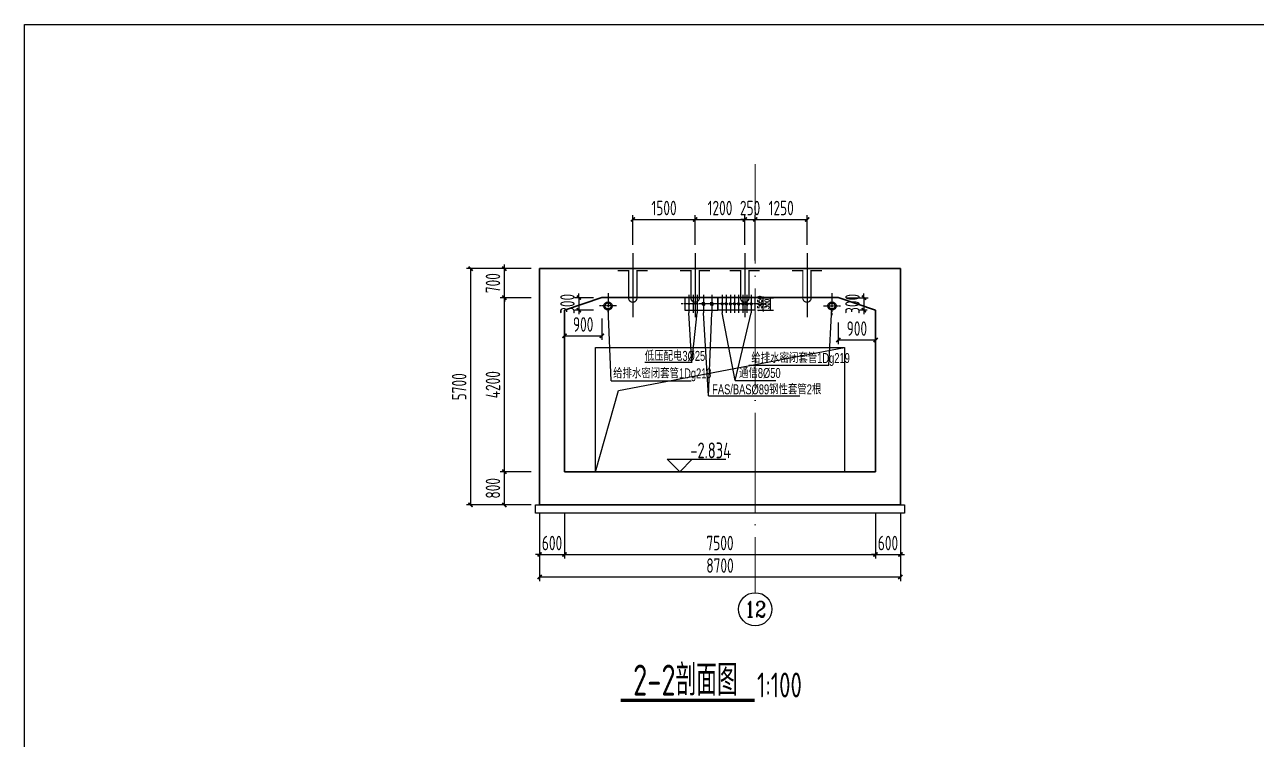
# Model space of a CAD drawing. Header units: millimetres. Extents: x -897614 to 191467, y -439928 to 101803.
# Drawn here: x -35120 to -5420, y -151105 to -133857 of the extents above; entities that cross this region are included whole.
import ezdxf
from ezdxf.enums import TextEntityAlignment as Align

# ---------------------------------------------------------------- set-up
doc = ezdxf.new("R2010")
doc.units = ezdxf.units.MM
doc.header["$LTSCALE"] = 1000
for name, pattern in [('ACAD_ISO04W100', [30, 24, -3, 0, -3]), ('DASH', [0.35, 0.25, -0.1]), ('DOTE', [2.42, 2, -0.2, 0.02, -0.2])]:
    doc.linetypes.add(name, pattern=pattern)
for name, color, linetype in [('0人防', 40, 'Continuous'), ('AXIS', 3, 'Continuous'), ('DC', 7, 'Continuous'), ('DIM_ELEV', 3, 'Continuous'), ('DIM_LEAD', 3, 'Continuous'), ('DIM_SYMB', 3, 'Continuous'), ('KD', 7, 'Continuous'), ('PUB_TEXT', 7, 'Continuous')]:
    doc.layers.add(name, color=color, linetype=linetype)
for name, color, linetype, lineweight in [('AXIS_TEXT', 7, 'Continuous', 18), ('DOTE', 8, 'ACAD_ISO04W100', 9), ('WALL', 6, 'Continuous', 30)]:
    doc.layers.add(name, color=color, linetype=linetype, lineweight=lineweight)
doc.layers.add('DY', color=1, linetype='Continuous', plot=False)
doc.styles.add('_TCH_AXIS', font='COMPLEX', dxfattribs={"bigfont": 'GBCBIG'})
doc.styles.add('DIM_FONT', font='txt1.shx', dxfattribs={"width": 0.8, "bigfont": 'hztxt.shx'})
doc.styles.add('rs9-hz', font='rs9.shx', dxfattribs={"width": 0.7, "height": 3.5, "bigfont": 'hztxt.shx'})
doc.styles.add('TSSD', font='tssdeng.shx', dxfattribs={"width": 0.7, "bigfont": 'tssdchn.shx'})
doc.dimstyles.new('_TCH_ARCH&&30', dxfattribs={"dimscale": 0.3, "dimtxt": 350, "dimasz": 100, "dimexe": 250, "dimexo": 300, "dimgap": 100, "dimtad": 1, "dimdec": 0, "dimzin": 0, "dimdsep": 46, "dimtxsty": 'DIM_FONT', "dimblk": 'ARCHTICK', "dimcen": 0.09, "dimclrt": 7, "dimazin": 2, "dimtfac": 1, "dimtdec": 0, "dimtix": 1, "dimtmove": 2, "dimatfit": 3, "dimfxl": 0, "dimtolj": 1, "dimtzin": 0, "dimarcsym": 0})
doc.dimstyles.new('TSD', dxfattribs={"dimtxt": 350, "dimasz": 100, "dimexe": 100, "dimexo": 200, "dimgap": 100, "dimtad": 1, "dimdec": 0, "dimzin": 0, "dimdsep": 46, "dimtxsty": 'TSSD', "dimblk": 'ARCHTICK', "dimcen": 0.09, "dimclrt": 7, "dimazin": 2, "dimtfac": 1, "dimtdec": 0, "dimtix": 1, "dimtmove": 2, "dimatfit": 3, "dimfxl": 0, "dimtolj": 1, "dimtzin": 0, "dimarcsym": 0})

# ---------------------------------------------------------------- blocks, each defined once
blk = doc.blocks.new('_ArchTick')
at = {"color": 0, "linetype": 'ByBlock', "const_width": 0.4}
blk.add_lwpolyline([(-0.5, -0.5), (0.5, 0.5)], dxfattribs=at)
blk = doc.blocks.new('*D660')
at = {"layer": 'Defpoints', "color": 0, "transparency": 16777216}
for p in [(-22703, -145446), (-22103, -145446), (-22103, -146642)]:
    blk.add_point(p, dxfattribs=at)
at = {"layer": 'DIM_LEAD', "color": 0, "lineweight": -2, "transparency": 16777216}
for p, q in [((-22703, -145646), (-22703, -146742)), ((-22103, -145646), (-22103, -146742)), ((-22703, -146642), (-22803, -146642)), ((-22703, -146642), (-22103, -146642)), ((-22103, -146642), (-22003, -146642))]:
    blk.add_line(p, q, dxfattribs=at)
at = {"layer": 'DIM_LEAD', "color": 0, "lineweight": -2, "transparency": 16777216, "xscale": 100, "yscale": 100, "zscale": 100}
blk.add_blockref('_ArchTick', (-22703, -146642), dxfattribs=at)
at = {"layer": 'DIM_LEAD', "color": 0, "lineweight": -2, "transparency": 16777216, "xscale": 100, "yscale": 100, "zscale": 100, "rotation": 180}
blk.add_blockref('_ArchTick', (-22103, -146642), dxfattribs=at)
at = {"layer": 'DIM_LEAD', "color": 7, "transparency": 16777216, "insert": (-22403, -146367), "char_height": 350, "attachment_point": 5, "style": 'TSSD'}
blk.add_mtext('\\A1;600', dxfattribs=at)
blk = doc.blocks.new('*D661')
at = {"layer": 'Defpoints', "color": 0, "transparency": 16777216}
for p in [(-22103, -145446), (-14603, -145446), (-14603, -146642)]:
    blk.add_point(p, dxfattribs=at)
at = {"layer": 'DIM_LEAD', "color": 0, "lineweight": -2, "transparency": 16777216}
for p, q in [((-22103, -145646), (-22103, -146742)), ((-14603, -145646), (-14603, -146742)), ((-22103, -146642), (-14603, -146642))]:
    blk.add_line(p, q, dxfattribs=at)
at = {"layer": 'DIM_LEAD', "color": 0, "lineweight": -2, "transparency": 16777216, "xscale": 100, "yscale": 100, "zscale": 100, "rotation": 180}
blk.add_blockref('_ArchTick', (-22103, -146642), dxfattribs=at)
at = {"layer": 'DIM_LEAD', "color": 0, "lineweight": -2, "transparency": 16777216, "xscale": 100, "yscale": 100, "zscale": 100}
blk.add_blockref('_ArchTick', (-14603, -146642), dxfattribs=at)
at = {"layer": 'DIM_LEAD', "color": 7, "transparency": 16777216, "insert": (-18353, -146367), "char_height": 350, "attachment_point": 5, "style": 'TSSD'}
blk.add_mtext('\\A1;7500', dxfattribs=at)
blk = doc.blocks.new('*D662')
at = {"layer": 'Defpoints', "color": 0, "transparency": 16777216}
for p in [(-14603, -145446), (-14003, -145446), (-14003, -146642)]:
    blk.add_point(p, dxfattribs=at)
at = {"layer": 'DIM_LEAD', "color": 0, "lineweight": -2, "transparency": 16777216}
for p, q in [((-14603, -145646), (-14603, -146742)), ((-14003, -145646), (-14003, -146742)), ((-14603, -146642), (-14703, -146642)), ((-14603, -146642), (-14003, -146642)), ((-14003, -146642), (-13903, -146642))]:
    blk.add_line(p, q, dxfattribs=at)
at = {"layer": 'DIM_LEAD', "color": 0, "lineweight": -2, "transparency": 16777216, "xscale": 100, "yscale": 100, "zscale": 100}
blk.add_blockref('_ArchTick', (-14603, -146642), dxfattribs=at)
at = {"layer": 'DIM_LEAD', "color": 0, "lineweight": -2, "transparency": 16777216, "xscale": 100, "yscale": 100, "zscale": 100, "rotation": 180}
blk.add_blockref('_ArchTick', (-14003, -146642), dxfattribs=at)
at = {"layer": 'DIM_LEAD', "color": 7, "transparency": 16777216, "insert": (-14303, -146367), "char_height": 350, "attachment_point": 5, "style": 'TSSD'}
blk.add_mtext('\\A1;600', dxfattribs=at)
blk = doc.blocks.new('*D663')
at = {"layer": 'Defpoints', "color": 0, "transparency": 16777216}
for p in [(-22703, -145446), (-14003, -145446), (-14003, -147186)]:
    blk.add_point(p, dxfattribs=at)
at = {"layer": 'DIM_LEAD', "color": 0, "lineweight": -2, "transparency": 16777216}
for p, q in [((-22703, -145646), (-22703, -147286)), ((-14003, -145646), (-14003, -147286)), ((-22703, -147186), (-14003, -147186))]:
    blk.add_line(p, q, dxfattribs=at)
at = {"layer": 'DIM_LEAD', "color": 0, "lineweight": -2, "transparency": 16777216, "xscale": 100, "yscale": 100, "zscale": 100, "rotation": 180}
blk.add_blockref('_ArchTick', (-22703, -147186), dxfattribs=at)
at = {"layer": 'DIM_LEAD', "color": 0, "lineweight": -2, "transparency": 16777216, "xscale": 100, "yscale": 100, "zscale": 100}
blk.add_blockref('_ArchTick', (-14003, -147186), dxfattribs=at)
at = {"layer": 'DIM_LEAD', "color": 7, "transparency": 16777216, "insert": (-18353, -146911), "char_height": 350, "attachment_point": 5, "style": 'TSSD'}
blk.add_mtext('\\A1;8700', dxfattribs=at)
blk = doc.blocks.new('*D664')
at = {"layer": 'Defpoints', "color": 0, "transparency": 16777216}
for p in [(-23553, -144646), (-22703, -144646), (-22703, -145446)]:
    blk.add_point(p, dxfattribs=at)
at = {"layer": 'DIM_LEAD', "color": 0, "lineweight": -2, "transparency": 16777216}
for p, q in [((-22903, -144646), (-23653, -144646)), ((-23553, -145446), (-23553, -144646)), ((-22903, -145446), (-23653, -145446))]:
    blk.add_line(p, q, dxfattribs=at)
at = {"layer": 'DIM_LEAD', "color": 0, "lineweight": -2, "transparency": 16777216, "xscale": 100, "yscale": 100, "zscale": 100}
for p, rotation in [((-23553, -144646), 90), ((-23553, -145446), 270)]:
    blk.add_blockref('_ArchTick', p, dxfattribs=dict(at, rotation=rotation))
at = {"layer": 'DIM_LEAD', "color": 7, "transparency": 16777216, "insert": (-23828, -145046), "char_height": 350, "attachment_point": 5, "rotation": 90, "style": 'TSSD'}
blk.add_mtext('\\A1;800', dxfattribs=at)
blk = doc.blocks.new('*D665')
at = {"layer": 'Defpoints', "color": 0, "transparency": 16777216}
for p in [(-23553, -140446), (-22703, -140446), (-22703, -144646)]:
    blk.add_point(p, dxfattribs=at)
at = {"layer": 'DIM_LEAD', "color": 0, "lineweight": -2, "transparency": 16777216}
for p, q in [((-22903, -140446), (-23653, -140446)), ((-23553, -144646), (-23553, -140446)), ((-22903, -144646), (-23653, -144646))]:
    blk.add_line(p, q, dxfattribs=at)
at = {"layer": 'DIM_LEAD', "color": 0, "lineweight": -2, "transparency": 16777216, "xscale": 100, "yscale": 100, "zscale": 100}
for p, rotation in [((-23553, -140446), 90), ((-23553, -144646), 270)]:
    blk.add_blockref('_ArchTick', p, dxfattribs=dict(at, rotation=rotation))
at = {"layer": 'DIM_LEAD', "color": 7, "transparency": 16777216, "insert": (-23828, -142546), "char_height": 350, "attachment_point": 5, "rotation": 90, "style": 'TSSD'}
blk.add_mtext('\\A1;4200', dxfattribs=at)
blk = doc.blocks.new('*D666')
at = {"layer": 'Defpoints', "color": 0, "transparency": 16777216}
for p in [(-23553, -139746), (-22703, -139746), (-22703, -140446)]:
    blk.add_point(p, dxfattribs=at)
at = {"layer": 'DIM_LEAD', "color": 0, "lineweight": -2, "transparency": 16777216}
for p, q in [((-22903, -139746), (-23653, -139746)), ((-23553, -139746), (-23553, -139646)), ((-23553, -140446), (-23553, -139746)), ((-22903, -140446), (-23653, -140446)), ((-23553, -140446), (-23553, -140546))]:
    blk.add_line(p, q, dxfattribs=at)
at = {"layer": 'DIM_LEAD', "color": 0, "lineweight": -2, "transparency": 16777216, "xscale": 100, "yscale": 100, "zscale": 100}
for p, rotation in [((-23553, -139746), 270), ((-23553, -140446), 90)]:
    blk.add_blockref('_ArchTick', p, dxfattribs=dict(at, rotation=rotation))
at = {"layer": 'DIM_LEAD', "color": 7, "transparency": 16777216, "insert": (-23828, -140096), "char_height": 350, "attachment_point": 5, "rotation": 90, "style": 'TSSD'}
blk.add_mtext('\\A1;700', dxfattribs=at)
blk = doc.blocks.new('*D667')
at = {"layer": 'Defpoints', "color": 0, "transparency": 16777216}
for p in [(-22703, -139746), (-24367, -145446), (-22703, -145446)]:
    blk.add_point(p, dxfattribs=at)
at = {"layer": 'DIM_LEAD', "color": 0, "lineweight": -2, "transparency": 16777216}
for p, q in [((-22903, -139746), (-24467, -139746)), ((-24367, -139746), (-24367, -145446)), ((-22903, -145446), (-24467, -145446))]:
    blk.add_line(p, q, dxfattribs=at)
at = {"layer": 'DIM_LEAD', "color": 0, "lineweight": -2, "transparency": 16777216, "xscale": 100, "yscale": 100, "zscale": 100}
for p, rotation in [((-24367, -139746), 90), ((-24367, -145446), 270)]:
    blk.add_blockref('_ArchTick', p, dxfattribs=dict(at, rotation=rotation))
at = {"layer": 'DIM_LEAD', "color": 7, "transparency": 16777216, "insert": (-24642, -142596), "char_height": 350, "attachment_point": 5, "rotation": 90, "style": 'TSSD'}
blk.add_mtext('\\A1;5700', dxfattribs=at)
blk = doc.blocks.new('*D668')
at = {"layer": 'Defpoints', "color": 0, "transparency": 16777216}
for p in [(-22103, -140746), (-21203, -140746), (-21203, -141367)]:
    blk.add_point(p, dxfattribs=at)
at = {"layer": 'DIM_LEAD', "color": 0, "lineweight": -2, "transparency": 16777216}
for p, q in [((-22103, -140946), (-22103, -141467)), ((-21203, -140946), (-21203, -141467)), ((-22103, -141367), (-21203, -141367))]:
    blk.add_line(p, q, dxfattribs=at)
at = {"layer": 'DIM_LEAD', "color": 0, "lineweight": -2, "transparency": 16777216, "xscale": 100, "yscale": 100, "zscale": 100, "rotation": 180}
blk.add_blockref('_ArchTick', (-22103, -141367), dxfattribs=at)
at = {"layer": 'DIM_LEAD', "color": 0, "lineweight": -2, "transparency": 16777216, "xscale": 100, "yscale": 100, "zscale": 100}
blk.add_blockref('_ArchTick', (-21203, -141367), dxfattribs=at)
at = {"layer": 'DIM_LEAD', "color": 7, "transparency": 16777216, "insert": (-21653, -141092), "char_height": 350, "attachment_point": 5, "style": 'TSSD'}
blk.add_mtext('\\A1;900', dxfattribs=at)
blk = doc.blocks.new('*D669')
at = {"layer": 'Defpoints', "color": 0, "transparency": 16777216}
for p in [(-15503, -140446), (-14884, -140746), (-14603, -140746)]:
    blk.add_point(p, dxfattribs=at)
at = {"layer": 'DIM_LEAD', "color": 0, "lineweight": -2, "transparency": 16777216}
for p, q in [((-15303, -140446), (-14784, -140446)), ((-14884, -140446), (-14884, -140346)), ((-14884, -140446), (-14884, -140746)), ((-14803, -140746), (-14984, -140746)), ((-14884, -140746), (-14884, -140846))]:
    blk.add_line(p, q, dxfattribs=at)
at = {"layer": 'DIM_LEAD', "color": 0, "lineweight": -2, "transparency": 16777216, "xscale": 100, "yscale": 100, "zscale": 100}
for p, rotation in [((-14884, -140446), 270), ((-14884, -140746), 90)]:
    blk.add_blockref('_ArchTick', p, dxfattribs=dict(at, rotation=rotation))
at = {"layer": 'DIM_LEAD', "color": 7, "transparency": 16777216, "insert": (-15159, -140596), "char_height": 350, "attachment_point": 5, "rotation": 90, "style": 'TSSD'}
blk.add_mtext('\\A1;300', dxfattribs=at)
blk = doc.blocks.new('*D670')
at = {"layer": 'Defpoints', "color": 0, "transparency": 16777216}
for p in [(-14603, -140746), (-15503, -140846), (-14603, -141467)]:
    blk.add_point(p, dxfattribs=at)
at = {"layer": 'DIM_LEAD', "color": 0, "lineweight": -2, "transparency": 16777216}
for p, q in [((-15503, -141046), (-15503, -141567)), ((-14603, -140946), (-14603, -141567)), ((-15503, -141467), (-14603, -141467))]:
    blk.add_line(p, q, dxfattribs=at)
at = {"layer": 'DIM_LEAD', "color": 0, "lineweight": -2, "transparency": 16777216, "xscale": 100, "yscale": 100, "zscale": 100, "rotation": 180}
blk.add_blockref('_ArchTick', (-15503, -141467), dxfattribs=at)
at = {"layer": 'DIM_LEAD', "color": 0, "lineweight": -2, "transparency": 16777216, "xscale": 100, "yscale": 100, "zscale": 100}
blk.add_blockref('_ArchTick', (-14603, -141467), dxfattribs=at)
at = {"layer": 'DIM_LEAD', "color": 7, "transparency": 16777216, "insert": (-15053, -141192), "char_height": 350, "attachment_point": 5, "style": 'TSSD'}
blk.add_mtext('\\A1;900', dxfattribs=at)
blk = doc.blocks.new('A$C6D5D0FDB')
at = {"linetype": 'Continuous', "ltscale": 0.5}
for p, q in [((5, 30), (0, 30)), ((6, 38), (1, 39)), ((6, 22), (1, 21)), ((10, 45), (6, 48)), ((10, 15), (6, 12)), ((15, 50), (12, 54)), ((15, 10), (12, 6)), ((22, 54), (21, 59)), ((22, 6), (21, 1)), ((30, 55), (30, 60)), ((30, 5), (30, 0)), ((38, 54), (39, 59)), ((38, 6), (39, 1)), ((45, 50), (48, 54)), ((45, 10), (48, 6)), ((50, 45), (54, 48)), ((50, 15), (54, 12)), ((54, 38), (59, 39)), ((54, 22), (59, 21)), ((55, 30), (60, 30))]:
    blk.add_line(p, q, dxfattribs=at)
blk.add_circle((30, 30), 25, dxfattribs=at)
blk = doc.blocks.new('*D671')
at = {"color": 0, "lineweight": -2, "transparency": 16777216}
for p, q in [((-17413, -140446), (-17063, -140446)), ((-17138, -140746), (-17138, -140446)), ((-17413, -140746), (-17063, -140746))]:
    blk.add_line(p, q, dxfattribs=at)
at = {"layer": 'Defpoints', "color": 0, "transparency": 16777216}
for p in [(-17503, -140446), (-17138, -140446), (-17503, -140746)]:
    blk.add_point(p, dxfattribs=at)
at = {"color": 0, "lineweight": -2, "transparency": 16777216, "xscale": 30, "yscale": 30, "zscale": 30}
for p, rotation in [((-17138, -140446), 90), ((-17138, -140746), 270)]:
    blk.add_blockref('_ArchTick', p, dxfattribs=dict(at, rotation=rotation))
at = {"color": 7, "transparency": 16777216, "insert": (-17221, -140596), "char_height": 105, "attachment_point": 5, "rotation": 90, "style": 'DIM_FONT'}
blk.add_mtext('\\A1;300', dxfattribs=at)
blk = doc.blocks.new('*D672')
at = {"color": 0, "lineweight": -2, "transparency": 16777216}
for p, q in [((-17413, -140596), (-17238, -140596)), ((-17413, -140746), (-17238, -140746)), ((-17313, -140596), (-17313, -140566)), ((-17313, -140746), (-17313, -140596)), ((-17313, -140746), (-17313, -140776))]:
    blk.add_line(p, q, dxfattribs=at)
at = {"layer": 'Defpoints', "color": 0, "transparency": 16777216}
for p in [(-17503, -140596), (-17503, -140746), (-17313, -140596)]:
    blk.add_point(p, dxfattribs=at)
at = {"color": 0, "lineweight": -2, "transparency": 16777216, "xscale": 30, "yscale": 30, "zscale": 30}
for p, rotation in [((-17313, -140596), 270), ((-17313, -140746), 90)]:
    blk.add_blockref('_ArchTick', p, dxfattribs=dict(at, rotation=rotation))
at = {"color": 7, "transparency": 16777216, "insert": (-17396, -140671), "char_height": 105, "attachment_point": 5, "rotation": 90, "style": 'DIM_FONT'}
blk.add_mtext('\\A1;150', dxfattribs=at)
blk = doc.blocks.new('*D673')
at = {"color": 0, "lineweight": -2, "transparency": 16777216}
for p, q in [((-17413, -140446), (-17238, -140446)), ((-17313, -140446), (-17313, -140416)), ((-17313, -140596), (-17313, -140446)), ((-17413, -140596), (-17238, -140596)), ((-17313, -140596), (-17313, -140626))]:
    blk.add_line(p, q, dxfattribs=at)
at = {"layer": 'Defpoints', "color": 0, "transparency": 16777216}
for p in [(-17503, -140446), (-17313, -140446), (-17503, -140596)]:
    blk.add_point(p, dxfattribs=at)
at = {"color": 0, "lineweight": -2, "transparency": 16777216, "xscale": 30, "yscale": 30, "zscale": 30}
for p, rotation in [((-17313, -140446), 270), ((-17313, -140596), 90)]:
    blk.add_blockref('_ArchTick', p, dxfattribs=dict(at, rotation=rotation))
at = {"color": 7, "transparency": 16777216, "insert": (-17396, -140521), "char_height": 105, "attachment_point": 5, "rotation": 90, "style": 'DIM_FONT'}
blk.add_mtext('\\A1;150', dxfattribs=at)
blk = doc.blocks.new('*D674')
at = {"layer": 'Defpoints', "color": 0, "transparency": 16777216}
for p in [(-21203, -140446), (-21757, -140746), (-21203, -140746)]:
    blk.add_point(p, dxfattribs=at)
at = {"layer": 'DIM_LEAD', "color": 0, "lineweight": -2, "transparency": 16777216}
for p, q in [((-21403, -140446), (-21857, -140446)), ((-21757, -140446), (-21757, -140346)), ((-21757, -140446), (-21757, -140746)), ((-21403, -140746), (-21857, -140746)), ((-21757, -140746), (-21757, -140846))]:
    blk.add_line(p, q, dxfattribs=at)
at = {"layer": 'DIM_LEAD', "color": 0, "lineweight": -2, "transparency": 16777216, "xscale": 100, "yscale": 100, "zscale": 100}
for p, rotation in [((-21757, -140446), 270), ((-21757, -140746), 90)]:
    blk.add_blockref('_ArchTick', p, dxfattribs=dict(at, rotation=rotation))
at = {"layer": 'DIM_LEAD', "color": 7, "transparency": 16777216, "insert": (-22032, -140596), "char_height": 350, "attachment_point": 5, "rotation": 90, "style": 'TSSD'}
blk.add_mtext('\\A1;300', dxfattribs=at)
blk = doc.blocks.new('*D675')
at = {"layer": 'Defpoints', "color": 0, "transparency": 16777216}
for p in [(-18953, -138558), (-20453, -139375), (-18953, -139375)]:
    blk.add_point(p, dxfattribs=at)
at = {"layer": 'DIM_LEAD', "color": 0, "lineweight": -2, "transparency": 16777216}
for p, q in [((-20453, -139175), (-20453, -138458)), ((-20453, -138558), (-18953, -138558)), ((-18953, -139175), (-18953, -138458))]:
    blk.add_line(p, q, dxfattribs=at)
at = {"layer": 'DIM_LEAD', "color": 0, "lineweight": -2, "transparency": 16777216, "xscale": 100, "yscale": 100, "zscale": 100, "rotation": 180}
blk.add_blockref('_ArchTick', (-20453, -138558), dxfattribs=at)
at = {"layer": 'DIM_LEAD', "color": 0, "lineweight": -2, "transparency": 16777216, "xscale": 100, "yscale": 100, "zscale": 100}
blk.add_blockref('_ArchTick', (-18953, -138558), dxfattribs=at)
at = {"layer": 'DIM_LEAD', "color": 7, "transparency": 16777216, "insert": (-19703, -138283), "char_height": 350, "attachment_point": 5, "style": 'TSSD'}
blk.add_mtext('\\A1;1500', dxfattribs=at)
blk = doc.blocks.new('*D676')
at = {"layer": 'Defpoints', "color": 0, "transparency": 16777216}
for p in [(-17753, -138558), (-18953, -139375), (-17753, -139375)]:
    blk.add_point(p, dxfattribs=at)
at = {"layer": 'DIM_LEAD', "color": 0, "lineweight": -2, "transparency": 16777216}
for p, q in [((-18953, -139175), (-18953, -138458)), ((-18953, -138558), (-17753, -138558)), ((-17753, -139175), (-17753, -138458))]:
    blk.add_line(p, q, dxfattribs=at)
at = {"layer": 'DIM_LEAD', "color": 0, "lineweight": -2, "transparency": 16777216, "xscale": 100, "yscale": 100, "zscale": 100, "rotation": 180}
blk.add_blockref('_ArchTick', (-18953, -138558), dxfattribs=at)
at = {"layer": 'DIM_LEAD', "color": 0, "lineweight": -2, "transparency": 16777216, "xscale": 100, "yscale": 100, "zscale": 100}
blk.add_blockref('_ArchTick', (-17753, -138558), dxfattribs=at)
at = {"layer": 'DIM_LEAD', "color": 7, "transparency": 16777216, "insert": (-18353, -138283), "char_height": 350, "attachment_point": 5, "style": 'TSSD'}
blk.add_mtext('\\A1;1200', dxfattribs=at)
blk = doc.blocks.new('*D677')
at = {"layer": 'Defpoints', "color": 0, "transparency": 16777216}
for p in [(-17503, -138558), (-17753, -139375), (-17503, -139746)]:
    blk.add_point(p, dxfattribs=at)
at = {"layer": 'DIM_LEAD', "color": 0, "lineweight": -2, "transparency": 16777216}
for p, q in [((-17753, -138558), (-17853, -138558)), ((-17753, -139175), (-17753, -138458)), ((-17753, -138558), (-17503, -138558)), ((-17503, -139546), (-17503, -138458)), ((-17503, -138558), (-17403, -138558))]:
    blk.add_line(p, q, dxfattribs=at)
at = {"layer": 'DIM_LEAD', "color": 0, "lineweight": -2, "transparency": 16777216, "xscale": 100, "yscale": 100, "zscale": 100}
blk.add_blockref('_ArchTick', (-17753, -138558), dxfattribs=at)
at = {"layer": 'DIM_LEAD', "color": 0, "lineweight": -2, "transparency": 16777216, "xscale": 100, "yscale": 100, "zscale": 100, "rotation": 180}
blk.add_blockref('_ArchTick', (-17503, -138558), dxfattribs=at)
at = {"layer": 'DIM_LEAD', "color": 7, "transparency": 16777216, "insert": (-17628, -138283), "char_height": 350, "attachment_point": 5, "style": 'TSSD'}
blk.add_mtext('\\A1;250', dxfattribs=at)
blk = doc.blocks.new('*D678')
at = {"layer": 'Defpoints', "color": 0, "transparency": 16777216}
for p in [(-16253, -138558), (-16253, -139375), (-17503, -139746)]:
    blk.add_point(p, dxfattribs=at)
at = {"layer": 'DIM_LEAD', "color": 0, "lineweight": -2, "transparency": 16777216}
for p, q in [((-17503, -139546), (-17503, -138458)), ((-17503, -138558), (-16253, -138558)), ((-16253, -139175), (-16253, -138458))]:
    blk.add_line(p, q, dxfattribs=at)
at = {"layer": 'DIM_LEAD', "color": 0, "lineweight": -2, "transparency": 16777216, "xscale": 100, "yscale": 100, "zscale": 100, "rotation": 180}
blk.add_blockref('_ArchTick', (-17503, -138558), dxfattribs=at)
at = {"layer": 'DIM_LEAD', "color": 0, "lineweight": -2, "transparency": 16777216, "xscale": 100, "yscale": 100, "zscale": 100}
blk.add_blockref('_ArchTick', (-16253, -138558), dxfattribs=at)
at = {"layer": 'DIM_LEAD', "color": 7, "transparency": 16777216, "insert": (-16878, -138283), "char_height": 350, "attachment_point": 5, "style": 'TSSD'}
blk.add_mtext('\\A1;1250', dxfattribs=at)

msp = doc.modelspace()

# ---------------------------------------------------------------- linework, layer by layer
for p, q in [((-20453.34154, -139375.35836), (-20453.34154, -140912.52215)), ((-18953.34154, -139375.35836), (-18953.34154, -140912.52215)), ((-17753.34154, -139375.35836), (-17753.34154, -140912.52215)), ((-16253.34154, -139375.35836), (-16253.34154, -140912.52215)), ((-17503.32583, -140445.63152), (-18403.32583, -140445.63152)), ((-18403.32583, -140445.63152), (-18403.32583, -140745.63152)), ((-17503.32583, -140745.63152), (-17503.32583, -140445.63152)), ((-20980.05282, -142450.63108), (-21053.39036, -140698.05501)), ((-19115.78894, -140596.93813), (-19118.7725, -140597.25171)), ((-19115.24562, -140591.76881), (-19118.09879, -140590.84176)), ((-19114.18273, -140601.88152), (-19116.78081, -140603.38152)), ((-19112.64673, -140587.26739), (-19114.87616, -140585.26)), ((-19110.70473, -140605.74423), (-19112.46809, -140608.17128)), ((-19108.44162, -140584.2122), (-19109.66183, -140581.47157)), ((-19105.95631, -140607.85837), (-19106.58005, -140610.79281)), ((-19103.35741, -140583.13152), (-19103.35741, -140580.13152)), ((-19100.75852, -140607.85837), (-19100.13478, -140610.79281)), ((-19098.27321, -140584.2122), (-19097.053, -140581.47157)), ((-19096.0101, -140605.74423), (-19094.24674, -140608.17128)), ((-19094.0681, -140587.26739), (-19091.83867, -140585.26)), ((-19092.5321, -140601.88152), (-19089.93402, -140603.38152)), ((-19091.46921, -140591.76881), (-19088.61604, -140590.84176)), ((-19090.92589, -140596.93813), (-19087.94233, -140597.25171)), ((-19015.78894, -140596.93813), (-19018.7725, -140597.25171)), ((-19015.24562, -140591.76881), (-19018.09879, -140590.84176)), ((-19014.18273, -140601.88152), (-19016.78081, -140603.38152)), ((-19012.64673, -140587.26739), (-19014.87616, -140585.26)), ((-19010.70473, -140605.74423), (-19012.46809, -140608.17128)), ((-19008.44162, -140584.2122), (-19009.66183, -140581.47157)), ((-19005.95631, -140607.85837), (-19006.58005, -140610.79281)), ((-19003.35741, -140583.13152), (-19003.35741, -140580.13152)), ((-19000.75852, -140607.85837), (-19000.13478, -140610.79281)), ((-18998.27321, -140584.2122), (-18997.053, -140581.47157)), ((-18996.0101, -140605.74423), (-18994.24674, -140608.17128)), ((-18994.0681, -140587.26739), (-18991.83867, -140585.26)), ((-18992.5321, -140601.88152), (-18989.93402, -140603.38152)), ((-18991.46921, -140591.76881), (-18988.61604, -140590.84176)), ((-18990.92589, -140596.93813), (-18987.94233, -140597.25171)), ((-18915.78894, -140596.93813), (-18918.7725, -140597.25171)), ((-18915.24562, -140591.76881), (-18918.09879, -140590.84176)), ((-18914.18273, -140601.88152), (-18916.78081, -140603.38152)), ((-18912.64673, -140587.26739), (-18914.87616, -140585.26)), ((-18910.70473, -140605.74423), (-18912.46809, -140608.17128)), ((-18908.44162, -140584.2122), (-18909.66183, -140581.47157)), ((-18905.95631, -140607.85837), (-18906.58005, -140610.79281)), ((-18903.35741, -140583.13152), (-18903.35741, -140580.13152)), ((-18900.75852, -140607.85837), (-18900.13478, -140610.79281)), ((-18898.27321, -140584.2122), (-18897.053, -140581.47157)), ((-18896.0101, -140605.74423), (-18894.24674, -140608.17128)), ((-18894.0681, -140587.26739), (-18891.83867, -140585.26)), ((-18892.5321, -140601.88152), (-18889.93402, -140603.38152)), ((-18891.46921, -140591.76881), (-18888.61604, -140590.84176)), ((-18890.92589, -140596.93813), (-18887.94233, -140597.25171)), ((-17503.32583, -140745.63152), (-18403.32583, -140745.63152)), ((-15726.63042, -142081.07662), (-15653.29288, -140698.05501)), ((-19031.37202, -142008.18212), (-19103.35741, -140815.8161)), ((-19031.37202, -142008.18212), (-18903.35741, -140815.8161)), ((-18634.21949, -142816.79692), (-18753.35741, -140815.8161)), ((-18634.21949, -142816.79692), (-18553.35741, -140815.8161)), ((-17987.13153, -142443.36059), (-18303.32583, -140815.8161)), ((-17987.13153, -142443.36059), (-17603.32583, -140815.8161))]:
    msp.add_line(p, q)
at = {"linetype": 'DOTE', "ltscale": 0.05}
for p, q in [((-21053.34154, -140335.63152), (-21053.34154, -140865.63152)), ((-19103.35741, -140375.44694), (-19103.35741, -140815.8161)), ((-19003.35741, -140375.44694), (-19003.35741, -140815.8161)), ((-18903.35741, -140375.44694), (-18903.35741, -140815.8161)), ((-18753.35741, -140375.44694), (-18753.35741, -140815.8161)), ((-18553.35741, -140375.44694), (-18553.35741, -140815.8161)), ((-18303.32583, -140375.44694), (-18303.32583, -140815.8161)), ((-18203.32583, -140375.44694), (-18203.32583, -140815.8161)), ((-18103.32583, -140375.44694), (-18103.32583, -140815.8161)), ((-18003.32583, -140375.44694), (-18003.32583, -140815.8161)), ((-17903.32583, -140375.44694), (-17903.32583, -140815.8161)), ((-17803.32583, -140375.44694), (-17803.32583, -140815.8161)), ((-17703.32583, -140375.44694), (-17703.32583, -140815.8161)), ((-17603.32583, -140375.44694), (-17603.32583, -140815.8161)), ((-15653.3417, -140335.63152), (-15653.3417, -140865.63152)), ((-20850.18515, -140645.63152), (-21256.49794, -140645.63152)), ((-17434.77552, -140595.63152), (-19288.83936, -140595.63152)), ((-15856.4981, -140645.63152), (-15450.1853, -140645.63152))]:
    msp.add_line(p, q, dxfattribs=at)
at = {"linetype": 'Continuous', "ltscale": 0.5}
for p, q in [((-18328.32583, -140595.63152), (-18333.32583, -140595.63152)), ((-18327.10224, -140587.9061), (-18331.85752, -140586.36101)), ((-18327.10224, -140603.35695), (-18331.85752, -140604.90203)), ((-18323.55125, -140580.93689), (-18327.59634, -140577.99796)), ((-18323.55125, -140610.32615), (-18327.59634, -140613.26508)), ((-18318.02046, -140575.4061), (-18320.95939, -140571.36101)), ((-18318.02046, -140615.85695), (-18320.95939, -140619.90203)), ((-18311.05125, -140571.85511), (-18312.59634, -140567.09983)), ((-18311.05125, -140619.40793), (-18312.59634, -140624.16322)), ((-18303.32583, -140570.63152), (-18303.32583, -140565.63152)), ((-18303.32583, -140620.63152), (-18303.32583, -140625.63152)), ((-18295.6004, -140571.85511), (-18294.05532, -140567.09983)), ((-18295.6004, -140619.40793), (-18294.05532, -140624.16322)), ((-18288.6312, -140575.4061), (-18285.69227, -140571.36101)), ((-18288.6312, -140615.85695), (-18285.69227, -140619.90203)), ((-18283.1004, -140580.93689), (-18279.05532, -140577.99796)), ((-18283.1004, -140610.32615), (-18279.05532, -140613.26508)), ((-18279.54942, -140587.9061), (-18274.79413, -140586.36101)), ((-18279.54942, -140603.35695), (-18274.79413, -140604.90203)), ((-18278.32583, -140595.63152), (-18273.32583, -140595.63152)), ((-18228.32583, -140595.63152), (-18233.32583, -140595.63152)), ((-18227.10224, -140587.9061), (-18231.85752, -140586.36101)), ((-18227.10224, -140603.35695), (-18231.85752, -140604.90203)), ((-18223.55125, -140580.93689), (-18227.59634, -140577.99796)), ((-18223.55125, -140610.32615), (-18227.59634, -140613.26508)), ((-18218.02046, -140575.4061), (-18220.95939, -140571.36101)), ((-18218.02046, -140615.85695), (-18220.95939, -140619.90203)), ((-18211.05125, -140571.85511), (-18212.59634, -140567.09983)), ((-18211.05125, -140619.40793), (-18212.59634, -140624.16322)), ((-18203.32583, -140570.63152), (-18203.32583, -140565.63152)), ((-18203.32583, -140620.63152), (-18203.32583, -140625.63152)), ((-18195.6004, -140571.85511), (-18194.05532, -140567.09983)), ((-18195.6004, -140619.40793), (-18194.05532, -140624.16322)), ((-18188.6312, -140575.4061), (-18185.69227, -140571.36101)), ((-18188.6312, -140615.85695), (-18185.69227, -140619.90203)), ((-18183.1004, -140580.93689), (-18179.05532, -140577.99796)), ((-18183.1004, -140610.32615), (-18179.05532, -140613.26508)), ((-18179.54942, -140587.9061), (-18174.79413, -140586.36101)), ((-18179.54942, -140603.35695), (-18174.79413, -140604.90203)), ((-18178.32583, -140595.63152), (-18173.32583, -140595.63152)), ((-18128.32583, -140595.63152), (-18133.32583, -140595.63152)), ((-18127.10224, -140587.9061), (-18131.85752, -140586.36101)), ((-18127.10224, -140603.35695), (-18131.85752, -140604.90203)), ((-18123.55125, -140580.93689), (-18127.59634, -140577.99796)), ((-18123.55125, -140610.32615), (-18127.59634, -140613.26508)), ((-18118.02046, -140575.4061), (-18120.95939, -140571.36101)), ((-18118.02046, -140615.85695), (-18120.95939, -140619.90203)), ((-18111.05125, -140571.85511), (-18112.59634, -140567.09983)), ((-18111.05125, -140619.40793), (-18112.59634, -140624.16322)), ((-18103.32583, -140570.63152), (-18103.32583, -140565.63152)), ((-18103.32583, -140620.63152), (-18103.32583, -140625.63152)), ((-18095.6004, -140571.85511), (-18094.05532, -140567.09983)), ((-18095.6004, -140619.40793), (-18094.05532, -140624.16322)), ((-18088.6312, -140575.4061), (-18085.69227, -140571.36101)), ((-18088.6312, -140615.85695), (-18085.69227, -140619.90203)), ((-18083.1004, -140580.93689), (-18079.05532, -140577.99796)), ((-18083.1004, -140610.32615), (-18079.05532, -140613.26508)), ((-18079.54942, -140587.9061), (-18074.79413, -140586.36101)), ((-18079.54942, -140603.35695), (-18074.79413, -140604.90203)), ((-18078.32583, -140595.63152), (-18073.32583, -140595.63152)), ((-18028.32583, -140595.63152), (-18033.32583, -140595.63152)), ((-18027.10224, -140587.9061), (-18031.85752, -140586.36101)), ((-18027.10224, -140603.35695), (-18031.85752, -140604.90203)), ((-18023.55125, -140580.93689), (-18027.59634, -140577.99796)), ((-18023.55125, -140610.32615), (-18027.59634, -140613.26508)), ((-18018.02046, -140575.4061), (-18020.95939, -140571.36101)), ((-18018.02046, -140615.85695), (-18020.95939, -140619.90203)), ((-18011.05125, -140571.85511), (-18012.59634, -140567.09983)), ((-18011.05125, -140619.40793), (-18012.59634, -140624.16322)), ((-18003.32583, -140570.63152), (-18003.32583, -140565.63152)), ((-18003.32583, -140620.63152), (-18003.32583, -140625.63152)), ((-17995.6004, -140571.85511), (-17994.05532, -140567.09983)), ((-17995.6004, -140619.40793), (-17994.05532, -140624.16322)), ((-17988.6312, -140575.4061), (-17985.69227, -140571.36101)), ((-17988.6312, -140615.85695), (-17985.69227, -140619.90203)), ((-17983.1004, -140580.93689), (-17979.05532, -140577.99796)), ((-17983.1004, -140610.32615), (-17979.05532, -140613.26508)), ((-17979.54942, -140587.9061), (-17974.79413, -140586.36101)), ((-17979.54942, -140603.35695), (-17974.79413, -140604.90203)), ((-17978.32583, -140595.63152), (-17973.32583, -140595.63152)), ((-17928.32583, -140595.63152), (-17933.32583, -140595.63152)), ((-17927.10224, -140587.9061), (-17931.85752, -140586.36101)), ((-17927.10224, -140603.35695), (-17931.85752, -140604.90203)), ((-17923.55125, -140580.93689), (-17927.59634, -140577.99796)), ((-17923.55125, -140610.32615), (-17927.59634, -140613.26508)), ((-17918.02046, -140575.4061), (-17920.95939, -140571.36101)), ((-17918.02046, -140615.85695), (-17920.95939, -140619.90203)), ((-17911.05125, -140571.85511), (-17912.59634, -140567.09983)), ((-17911.05125, -140619.40793), (-17912.59634, -140624.16322)), ((-17903.32583, -140570.63152), (-17903.32583, -140565.63152)), ((-17903.32583, -140620.63152), (-17903.32583, -140625.63152)), ((-17895.6004, -140571.85511), (-17894.05532, -140567.09983)), ((-17895.6004, -140619.40793), (-17894.05532, -140624.16322)), ((-17888.6312, -140575.4061), (-17885.69227, -140571.36101)), ((-17888.6312, -140615.85695), (-17885.69227, -140619.90203)), ((-17883.1004, -140580.93689), (-17879.05532, -140577.99796)), ((-17883.1004, -140610.32615), (-17879.05532, -140613.26508)), ((-17879.54942, -140587.9061), (-17874.79413, -140586.36101)), ((-17879.54942, -140603.35695), (-17874.79413, -140604.90203)), ((-17878.32583, -140595.63152), (-17873.32583, -140595.63152)), ((-17828.32583, -140595.63152), (-17833.32583, -140595.63152)), ((-17827.10224, -140587.9061), (-17831.85752, -140586.36101)), ((-17827.10224, -140603.35695), (-17831.85752, -140604.90203)), ((-17823.55125, -140580.93689), (-17827.59634, -140577.99796)), ((-17823.55125, -140610.32615), (-17827.59634, -140613.26508)), ((-17818.02046, -140575.4061), (-17820.95939, -140571.36101)), ((-17818.02046, -140615.85695), (-17820.95939, -140619.90203)), ((-17811.05125, -140571.85511), (-17812.59634, -140567.09983)), ((-17811.05125, -140619.40793), (-17812.59634, -140624.16322)), ((-17803.32583, -140570.63152), (-17803.32583, -140565.63152)), ((-17803.32583, -140620.63152), (-17803.32583, -140625.63152)), ((-17795.6004, -140571.85511), (-17794.05532, -140567.09983)), ((-17795.6004, -140619.40793), (-17794.05532, -140624.16322)), ((-17788.6312, -140575.4061), (-17785.69227, -140571.36101)), ((-17788.6312, -140615.85695), (-17785.69227, -140619.90203)), ((-17783.1004, -140580.93689), (-17779.05532, -140577.99796)), ((-17783.1004, -140610.32615), (-17779.05532, -140613.26508)), ((-17779.54942, -140587.9061), (-17774.79413, -140586.36101)), ((-17779.54942, -140603.35695), (-17774.79413, -140604.90203)), ((-17778.32583, -140595.63152), (-17773.32583, -140595.63152)), ((-17728.32583, -140595.63152), (-17733.32583, -140595.63152)), ((-17727.10224, -140587.9061), (-17731.85752, -140586.36101)), ((-17727.10224, -140603.35695), (-17731.85752, -140604.90203)), ((-17723.55125, -140580.93689), (-17727.59634, -140577.99796)), ((-17723.55125, -140610.32615), (-17727.59634, -140613.26508)), ((-17718.02046, -140575.4061), (-17720.95939, -140571.36101)), ((-17718.02046, -140615.85695), (-17720.95939, -140619.90203)), ((-17711.05125, -140571.85511), (-17712.59634, -140567.09983)), ((-17711.05125, -140619.40793), (-17712.59634, -140624.16322)), ((-17703.32583, -140570.63152), (-17703.32583, -140565.63152)), ((-17703.32583, -140620.63152), (-17703.32583, -140625.63152)), ((-17695.6004, -140571.85511), (-17694.05532, -140567.09983)), ((-17695.6004, -140619.40793), (-17694.05532, -140624.16322)), ((-17688.6312, -140575.4061), (-17685.69227, -140571.36101)), ((-17688.6312, -140615.85695), (-17685.69227, -140619.90203)), ((-17683.1004, -140580.93689), (-17679.05532, -140577.99796)), ((-17683.1004, -140610.32615), (-17679.05532, -140613.26508)), ((-17679.54942, -140587.9061), (-17674.79413, -140586.36101)), ((-17679.54942, -140603.35695), (-17674.79413, -140604.90203)), ((-17678.32583, -140595.63152), (-17673.32583, -140595.63152)), ((-17628.32583, -140595.63152), (-17633.32583, -140595.63152)), ((-17627.10224, -140587.9061), (-17631.85752, -140586.36101)), ((-17627.10224, -140603.35695), (-17631.85752, -140604.90203)), ((-17623.55125, -140580.93689), (-17627.59634, -140577.99796)), ((-17623.55125, -140610.32615), (-17627.59634, -140613.26508)), ((-17618.02046, -140575.4061), (-17620.95939, -140571.36101)), ((-17618.02046, -140615.85695), (-17620.95939, -140619.90203)), ((-17611.05125, -140571.85511), (-17612.59634, -140567.09983)), ((-17611.05125, -140619.40793), (-17612.59634, -140624.16322)), ((-17603.32583, -140570.63152), (-17603.32583, -140565.63152)), ((-17603.32583, -140620.63152), (-17603.32583, -140625.63152)), ((-17595.6004, -140571.85511), (-17594.05532, -140567.09983)), ((-17595.6004, -140619.40793), (-17594.05532, -140624.16322)), ((-17588.6312, -140575.4061), (-17585.69227, -140571.36101)), ((-17588.6312, -140615.85695), (-17585.69227, -140619.90203)), ((-17583.1004, -140580.93689), (-17579.05532, -140577.99796)), ((-17583.1004, -140610.32615), (-17579.05532, -140613.26508)), ((-17579.54942, -140587.9061), (-17574.79413, -140586.36101)), ((-17579.54942, -140603.35695), (-17574.79413, -140604.90203)), ((-17578.32583, -140595.63152), (-17573.32583, -140595.63152))]:
    msp.add_line(p, q, dxfattribs=at)
at = {"elevation": 0}
msp.add_lwpolyline([(-18403.32583, -140445.63152), (-19203.35741, -140445.63152), (-19203.35741, -140745.69469), (-18403.32583, -140745.69469)], close=True, dxfattribs=at)
at = {"const_width": 12, "elevation": 0}
for points in [[(-21053.38749, -140692.05501, -1), (-21053.39324, -140704.05501, -1)], [(-15653.29575, -140692.05501, 1), (-15653.29, -140704.05501, 1)], [(-19103.35741, -140809.8161, -1), (-19103.35741, -140821.8161, -1)], [(-18903.35741, -140809.8161, -1), (-18903.35741, -140821.8161, -1)], [(-18753.35741, -140809.8161, -1), (-18753.35741, -140821.8161, -1)], [(-18553.35741, -140809.8161, -1), (-18553.35741, -140821.8161, -1)], [(-18303.32583, -140809.8161, -1), (-18303.32583, -140821.8161, -1)], [(-17603.32583, -140809.8161, -1), (-17603.32583, -140821.8161, -1)]]:
    msp.add_lwpolyline(points, format="xyb", close=True, dxfattribs=at)
at = {"elevation": 0}
for points in [[(-19024.40471, -142008.18212), (-20163.41519, -142008.18212)], [(-15726.63042, -142081.07662), (-17659.30862, -142080.15067)], [(-20980.05282, -142450.63108), (-19047.37462, -142449.70514)], [(-17987.13153, -142443.36059), (-17004.48499, -142443.36059)], [(-18634.21949, -142816.79692), (-16429.70333, -142816.79692)]]:
    msp.add_lwpolyline(points, dxfattribs=at)
for centre, radius in [((-21053.34154, -140645.63152), 100), ((-21053.34154, -140645.63152), 75), ((-19103.35741, -140595.63152), 12.5), ((-19103.35741, -140595.63152), 12.5), ((-19003.35741, -140595.63152), 12.5), ((-19003.35741, -140595.63152), 12.5), ((-18903.35741, -140595.63152), 12.5), ((-18903.35741, -140595.63152), 12.5), ((-15653.3417, -140645.63152), 100), ((-15653.3417, -140645.63152), 75)]:
    msp.add_circle(centre, radius)
at = {"linetype": 'Continuous', "ltscale": 0.5}
for centre in [(-18303.32583, -140595.63152), (-18303.32583, -140595.63152), (-18303.32583, -140595.63152), (-18203.32583, -140595.63152), (-18203.32583, -140595.63152), (-18203.32583, -140595.63152), (-18103.32583, -140595.63152), (-18103.32583, -140595.63152), (-18103.32583, -140595.63152), (-18003.32583, -140595.63152), (-18003.32583, -140595.63152), (-18003.32583, -140595.63152), (-17903.32583, -140595.63152), (-17903.32583, -140595.63152), (-17903.32583, -140595.63152), (-17803.32583, -140595.63152), (-17803.32583, -140595.63152), (-17803.32583, -140595.63152), (-17703.32583, -140595.63152), (-17703.32583, -140595.63152), (-17703.32583, -140595.63152), (-17603.32583, -140595.63152), (-17603.32583, -140595.63152)]:
    msp.add_circle(centre, 25, dxfattribs=at)
at = {"layer": '0人防', "linetype": 'DASH', "ltscale": 0.6, "const_width": 30, "elevation": 0}
for points in [[(-20817.60544, -139795.63152), (-20556.87875, -139795.63152), (-20556.87875, -140445.63152, 1.1), (-20356.87875, -140445.63152), (-20356.87875, -139795.63152), (-20096.15206, -139795.63152)], [(-18592.61671, -139795.63152), (-18853.3434, -139795.63152), (-18853.3434, -140445.63152, -1.1), (-19053.3434, -140445.63152), (-19053.3434, -139795.63152), (-19314.07009, -139795.63152)], [(-18117.60544, -139795.63152), (-17856.87875, -139795.63152), (-17856.87875, -140445.63152, 1.1), (-17656.87875, -140445.63152), (-17656.87875, -139795.63152), (-17396.15206, -139795.63152)], [(-16617.60544, -139795.63152), (-16356.87875, -139795.63152), (-16356.87875, -140445.63152, 1.1), (-16156.87875, -140445.63152), (-16156.87875, -139795.63152), (-15896.15206, -139795.63152)]]:
    msp.add_lwpolyline(points, format="xyb", dxfattribs=at)
at = {"layer": 'AXIS'}
msp.add_circle((-17503.34154, -147965.19829), 400, dxfattribs=at)
at = {"layer": 'DC', "elevation": 0}
msp.add_lwpolyline([(-22803.34154, -145445.63152), (-13903.34154, -145445.63152), (-13903.34154, -145645.63152), (-22803.34154, -145645.63152)], close=True, dxfattribs=at)
at = {"layer": 'DIM_ELEV'}
for p, q in [((-19324.39844, -144645.63152), (-19624.39844, -144345.63152)), ((-19624.39844, -144345.63152), (-18215.60603, -144345.63152)), ((-19324.39844, -144645.63152), (-19024.39844, -144345.63152))]:
    msp.add_line(p, q, dxfattribs=at)
at = {"layer": 'DIM_SYMB', "const_width": 80, "elevation": 0}
msp.add_lwpolyline([(-20745.21147, -150162.20794), (-17519.55188, -150162.2081)], dxfattribs=at)
at = {"layer": 'DOTE', "ltscale": 0.1}
msp.add_line((-17503.34154, -137224.44153), (-17503.34154, -147565.19829), dxfattribs=at)
at = {"layer": 'DY'}
msp.add_lwpolyline([(-35120.27632, -133857.1163), (24279.72368, -133857.1163), (24279.72368, -175857.1163), (-35120.27632, -175857.1163)], close=True, dxfattribs=at)
at = {"layer": 'KD', "elevation": 0}
for points in [[(-21353.34154, -144645.63152), (-20803.56926, -142682.4867), (-15353.34154, -141645.63152)], [(-21353.34154, -144645.63152), (-21353.34154, -141645.63152), (-15353.34154, -141645.63152), (-15353.34154, -144645.63152)]]:
    msp.add_lwpolyline(points, dxfattribs=at)
at = {"layer": 'WALL', "ltscale": 0.1}
for p, q in [((-14003.3417, -139745.63152), (-22703.34154, -139745.63152)), ((-22703.34154, -145445.63152), (-22703.34154, -139745.63152)), ((-14003.3417, -145445.63152), (-14003.3417, -139745.63152)), ((-22103.34154, -140745.63152), (-21203.34154, -140445.63152)), ((-15503.3417, -140445.63152), (-21203.34154, -140445.63152)), ((-14603.3417, -140745.63152), (-15503.3417, -140445.63152)), ((-22103.34154, -144645.63152), (-22103.34154, -140745.63152)), ((-14603.3417, -144645.63152), (-14603.3417, -140745.63152)), ((-22103.34154, -144645.63152), (-14603.3417, -144645.63152)), ((-22703.34154, -145445.63152), (-14003.3417, -145445.63152))]:
    msp.add_line(p, q, dxfattribs=at)

# ---------------------------------------------------------------- block references
at = {"xscale": -1.4, "yscale": 1.4, "zscale": 1.4}
for p in [(-18711.35013, -140637.6712), (-18511.35013, -140637.6712)]:
    msp.add_blockref('A$C6D5D0FDB', p, dxfattribs=at)

# ---------------------------------------------------------------- texts
at = {"style": 'rs9-hz', "width": 0.7}
for s, p in [('低压配电3%%C25', (-20167.05204, -141971.04964, -0.00001)), ('通信8%%C50', (-17894.77097, -142383.56707, -0.00001)), ('FAS/BAS%%C89钢性套管2根', (-18541.85893, -142777.77396, -0.00001))]:
    msp.add_text(s, height=240, dxfattribs=at).set_placement(p)
for rotation, p in [(359.972549551, (-17597.32887, -142021.50956, -0.00001)), (0.027450449, (-20930.36833, -142391.93647, -0.00001))]:
    msp.add_text('给排水密闭套管1Dg219', height=240, rotation=rotation, dxfattribs=at).set_placement(p)
at = {"layer": 'AXIS_TEXT', "style": '_TCH_AXIS'}
msp.add_text('12', height=375.36628, dxfattribs=at).set_placement((-17762.52302, -148152.88143), (-17244.16007, -148152.88143), align=Align.FIT)
at = {"layer": 'DIM_ELEV', "style": 'TSSD', "width": 0.7}
msp.add_text('-2.834', height=380, dxfattribs=at).set_placement((-19068.87306, -144321.53648))
at = {"layer": 'PUB_TEXT', "style": 'TSSD', "width": 0.7}
for s, height, p in [('2-2剖面图', 750, (-20449.13, -150049.05588)), ('1:100', 600, (-17459.49331, -150092.52591))]:
    msp.add_text(s, height=height, rotation=359.999999146, dxfattribs=at).set_placement(p)

# ---------------------------------------------------------------- dimensions: what is measured, and where the dimension line sits
for p1, p2, distance, picture, middle in [((-17503.32583, -140595.63152), (-17503.32583, -140445.63152), -190.27564, '*D673', (-17395.55019, -140520.63152)), ((-17503.32583, -140745.63152), (-17503.32583, -140445.63152), -365.28313, '*D671', (-17220.5427, -140595.63152)), ((-17503.32583, -140745.63152), (-17503.32583, -140595.63152), -190.27564, '*D672', (-17395.55019, -140670.63152))]:
    dim = msp.add_aligned_dim(p1=p1, p2=p2, distance=distance, dimstyle='_TCH_ARCH&&30')
    dim.commit()
    dim.dimension.update_dxf_attribs({"geometry": picture, "text_midpoint": middle})
at = {"layer": 'DIM_LEAD'}
for base, p1, p2, picture, middle in [((-18953.34154, -138558.38335), (-20453.34154, -139375.35836), (-18953.34154, -139375.35836), '*D675', (-19703.34154, -138283.38335)), ((-17753.34154, -138558.38335), (-18953.34154, -139375.35836), (-17753.34154, -139375.35836), '*D676', (-18353.34154, -138283.38335)), ((-17503.34154, -138558.38335), (-17753.34154, -139375.35836), (-17503.34154, -139745.63152), '*D677', (-17628.34154, -138283.38335)), ((-16253.34154, -138558.38335), (-17503.34154, -139745.63152), (-16253.34154, -139375.35836), '*D678', (-16878.34154, -138283.38335)), ((-21203.34154, -141367.24829), (-22103.34154, -140745.63152), (-21203.34154, -140745.63152), '*D668', (-21653.34154, -141092.24829)), ((-14603.3417, -141467.24829), (-15503.3417, -140845.63152), (-14603.3417, -140745.63152), '*D670', (-15053.3417, -141192.24829)), ((-22103.34154, -146641.92962), (-22703.34154, -145445.63152), (-22103.34154, -145445.63152), '*D660', (-22403.34154, -146366.92962)), ((-14003.3417, -147185.91854), (-22703.34154, -145445.63152), (-14003.3417, -145445.63152), '*D663', (-18353.34162, -146910.91854)), ((-14603.3417, -146641.92962), (-22103.34154, -145445.63152), (-14603.3417, -145445.63152), '*D661', (-18353.34162, -146366.92962)), ((-14003.3417, -146641.92962), (-14603.3417, -145445.63152), (-14003.3417, -145445.63152), '*D662', (-14303.3417, -146366.92962))]:
    dim = msp.add_linear_dim(base=base, p1=p1, p2=p2, dimstyle='TSD', override={"dimtfillclr": 256}, dxfattribs=at)
    dim.commit()
    dim.dimension.update_dxf_attribs({"geometry": picture, "text_midpoint": middle})
for base, p1, p2, picture, middle in [((-24366.99891, -145445.63152), (-22703.34154, -139745.63152), (-22703.34154, -145445.63152), '*D667', (-24641.99891, -142595.63152)), ((-23553.20983, -139745.63152), (-22703.34154, -140445.63152), (-22703.34154, -139745.63152), '*D666', (-23828.20983, -140095.63152)), ((-23553.20983, -140445.63152), (-22703.34154, -144645.63152), (-22703.34154, -140445.63152), '*D665', (-23828.20983, -142545.63152)), ((-21757.46425, -140745.63152), (-21203.34154, -140445.63152), (-21203.34154, -140745.63152), '*D674', (-22032.46425, -140595.63152)), ((-14883.57086, -140745.63152), (-15503.3417, -140445.63152), (-14603.3417, -140745.63152), '*D669', (-15158.57086, -140595.63152)), ((-23553.20983, -144645.63152), (-22703.34154, -145445.63152), (-22703.34154, -144645.63152), '*D664', (-23828.20983, -145045.63152))]:
    dim = msp.add_linear_dim(base=base, p1=p1, p2=p2, angle=90, dimstyle='TSD', override={"dimtfillclr": 256}, dxfattribs=at)
    dim.commit()
    dim.dimension.update_dxf_attribs({"geometry": picture, "text_midpoint": middle})

doc.saveas('drawing.dxf')
